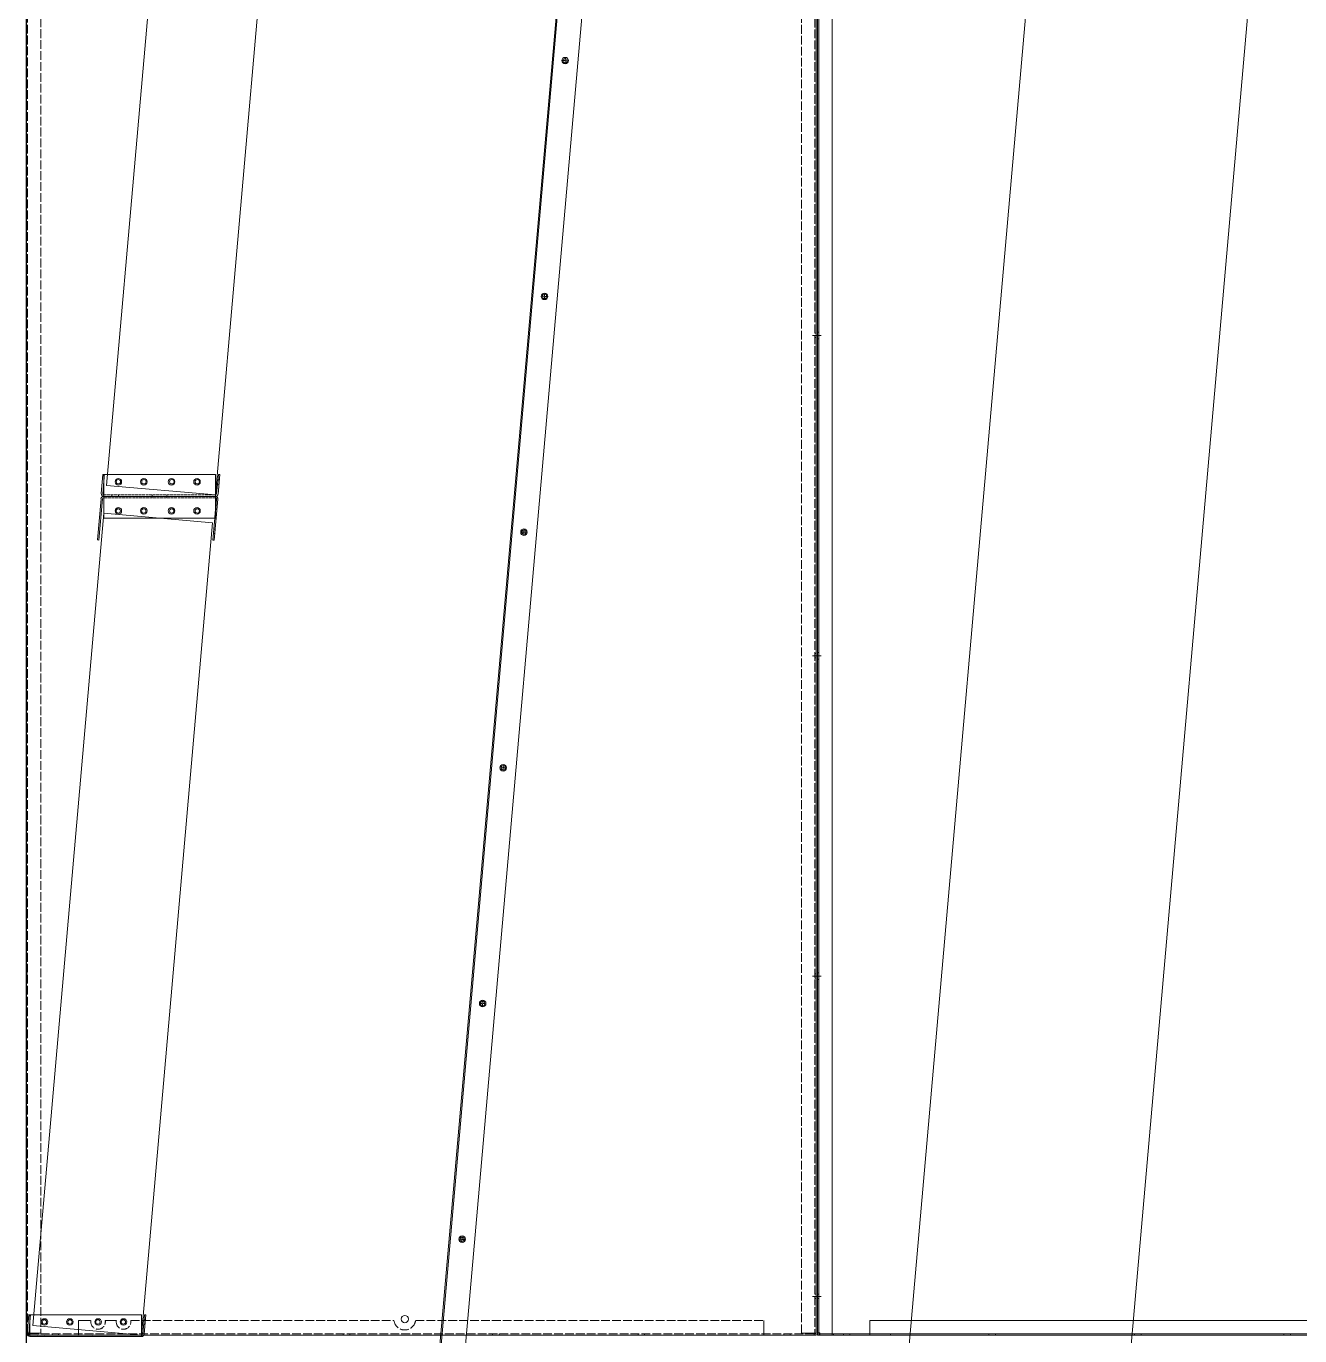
# Model space of a CAD drawing. Header units: millimetres. Extents: x 11998 to 41405, y 7807 to 28602.
# Drawn here: x 25238 to 26988, y 15042 to 16840 of the extents above; entities that cross this region are included whole.
import ezdxf

# ---------------------------------------------------------------- set-up
doc = ezdxf.new("R2010")
doc.units = ezdxf.units.MM
doc.linetypes.add('DASHDOT', pattern=[18.5, 12, -3, 0.5, -3])
doc.linetypes.add('DASHED', pattern=[15, 12, -3])

# ---------------------------------------------------------------- blocks, each defined once
blk = doc.blocks.new('A$C5F044F0A')
at = {"color": 7, "lineweight": 13, "ltscale": 0.055146}
blk.add_line((2.3, 30.2), (0, 3.8), dxfattribs=at)
at = {"color": 7, "lineweight": 13, "ltscale": 0.035719}
blk.add_line((3.5, 20.7), (2, 3.6), dxfattribs=at)
at = {"color": 7, "lineweight": 13, "ltscale": 0.004167}
for p, q in [((4.3, 30), (2.3, 30.2)), ((162.8, 29.8), (160.8, 30))]:
    blk.add_line(p, q, dxfattribs=at)
at = {"color": 7, "lineweight": 13, "ltscale": 0.319506}
for p, q in [((156.9, 30), (3.5, 30)), ((156.9, 0), (3.5, 0))]:
    blk.add_line(p, q, dxfattribs=at)
at = {"color": 7, "lineweight": 13, "ltscale": 0.055208}
for p, q in [((3.5, 3.5), (3.5, 30)), ((156.9, 3.5), (156.9, 30)), ((156.9, 30), (156.9, 3.5))]:
    blk.add_line(p, q, dxfattribs=at)
at = {"color": 7, "linetype": 'DASHED', "lineweight": 13, "ltscale": 0.055208}
blk.add_line((3.5, 30), (3.5, 3.5), dxfattribs=at)
at = {"color": 7, "linetype": 'DASHED', "lineweight": 13, "ltscale": 0.001633}
blk.add_line((4.3, 30), (3.5, 30), dxfattribs=at)
at = {"color": 7, "linetype": 'DASHED', "lineweight": 13, "ltscale": 0.019427}
blk.add_line((4.3, 30), (3.5, 20.7), dxfattribs=at)
at = {"color": 7, "lineweight": 13, "ltscale": 0.317873}
blk.add_line((156.9, 30), (4.3, 30), dxfattribs=at)
at = {"color": 7, "lineweight": 13, "ltscale": 0.055693}
for p, q in [((160.8, 30), (158.5, 3.4)), ((162.8, 29.8), (160.5, 3.2))]:
    blk.add_line(p, q, dxfattribs=at)
at = {"color": 7, "linetype": 'DASHED', "lineweight": 13, "ltscale": 0.004167}
for p, q in [((162.2, 22.6), (160.2, 22.8)), ((162.2, 22.6), (160.2, 22.8)), ((3.5, 0), (3.5, 2)), ((14.5, 0), (14.5, 2)), ((14.5, 0), (14.5, 2)), ((14.5, 0), (14.5, 2)), ((14.5, 0), (14.5, 2)), ((14.5, 0), (14.5, 2)), ((14.5, 0), (14.5, 2)), ((14.5, 0), (14.5, 2)), ((14.5, 0), (14.5, 2)), ((14.5, 0), (14.5, 2)), ((14.5, 0), (14.5, 2)), ((14.5, 0), (14.5, 2)), ((23.5, 0), (23.5, 2)), ((23.5, 0), (23.5, 2)), ((23.5, 0), (23.5, 2)), ((23.5, 0), (23.5, 2)), ((23.5, 0), (23.5, 2)), ((23.5, 0), (23.5, 2)), ((23.5, 0), (23.5, 2)), ((23.5, 0), (23.5, 2)), ((23.5, 0), (23.5, 2)), ((23.5, 0), (23.5, 2)), ((23.5, 0), (23.5, 2)), ((70, 0), (70, 2)), ((70, 0), (70, 2)), ((70, 0), (70, 2)), ((70, 0), (70, 2)), ((70, 0), (70, 2)), ((70, 0), (70, 2)), ((70, 0), (70, 2)), ((70, 0), (70, 2)), ((70, 0), (70, 2)), ((70, 0), (70, 2)), ((70, 0), (70, 2)), ((90, 0), (90, 2)), ((90, 0), (90, 2)), ((90, 0), (90, 2)), ((90, 0), (90, 2)), ((90, 0), (90, 2)), ((90, 0), (90, 2)), ((90, 0), (90, 2)), ((90, 0), (90, 2)), ((90, 0), (90, 2)), ((90, 0), (90, 2)), ((90, 0), (90, 2)), ((156.9, 0), (156.9, 2)), ((161.6, 16.7), (159.6, 16.8)), ((161.6, 16.7), (159.6, 16.8))]:
    blk.add_line(p, q, dxfattribs=at)
at = {"color": 7, "lineweight": 13, "ltscale": 0.007292}
for p, q in [((3.5, 3.5), (3.5, 0)), ((156.9, 3.5), (156.9, 0))]:
    blk.add_line(p, q, dxfattribs=at)
at = {"color": 7, "linetype": 'DASHED', "lineweight": 13, "ltscale": 0.003125}
blk.add_line((3.5, 2), (3.5, 3.5), dxfattribs=at)
at = {"color": 7, "linetype": 'DASHED', "lineweight": 13, "ltscale": 0.319506}
blk.add_line((3.5, 2), (156.9, 2), dxfattribs=at)
at = {"color": 7, "lineweight": 13, "ltscale": 0.003125}
blk.add_line((156.9, 2), (156.9, 3.5), dxfattribs=at)
at = {"color": 7, "lineweight": 13, "ltscale": 0.000261465}
for p, q in [((157, 2), (156.9, 2)), ((156.9, 0), (157, 0))]:
    blk.add_line(p, q, dxfattribs=at)
at = {"color": 7, "lineweight": 13}
for centre in [(23.5, 20), (58.5, 20), (96.9, 20), (131.9, 20)]:
    blk.add_circle(centre, 3, dxfattribs=at)
for centre, radius, start, end in [((3.5, 3.5), 3.5, 175, 270), ((3.5, 3.5), 1.5, 175, 270), ((157, 3.5), 1.5, 270, 355), ((157, 3.5), 3.5, 270, 355)]:
    blk.add_arc(centre, radius, start, end, dxfattribs=at)
blk = doc.blocks.new('A$C7B6532BF')
at = {"color": 5, "lineweight": 5}
for p, q in [((239.1, 2732.8), (0, 0)), ((848.7, 2732.8), (239.1, 2732.8)), ((609.6, 0), (848.7, 2732.8)), ((0, 0), (609.6, 0))]:
    blk.add_line(p, q, dxfattribs=at)
blk = doc.blocks.new('A$C493D0A01')
at = {"color": 5, "lineweight": 5}
for p, q in [((848.7, 2732.8), (1153.5, 2732.8)), ((609.6, 0), (914.4, 0))]:
    blk.add_line(p, q, dxfattribs=at)
at = {"lineweight": 5}
for p in [(0, 0), (914.4, 0)]:
    blk.add_blockref('A$C7B6532BF', p, dxfattribs=at)
blk = doc.blocks.new('A$C5DDF0D69')
at = {"color": 7, "lineweight": 13, "ltscale": 0.118431}
for p, q in [((0, 0.3), (5, 57)), ((2, 0.2), (6.9, 56.8))]:
    blk.add_line(p, q, dxfattribs=at)
at = {"color": 7, "lineweight": 13, "ltscale": 0.000626001}
for p, q in [((8.7, 60.2), (8.4, 60.2)), ((8.7, 58.2), (8.4, 58.2))]:
    blk.add_line(p, q, dxfattribs=at)
at = {"color": 7, "lineweight": 13, "ltscale": 0.31935}
for p, q in [((162, 60.2), (8.7, 60.2)), ((162, 30.2), (8.7, 30.2))]:
    blk.add_line(p, q, dxfattribs=at)
at = {"color": 7, "linetype": 'DASHED', "lineweight": 13, "ltscale": 0.004167}
for p, q in [((8.7, 58.2), (8.7, 60.2)), ((75, 60.2), (75, 58.2)), ((75, 60.2), (75, 58.2)), ((75, 60.2), (75, 58.2)), ((75, 60.2), (75, 58.2)), ((75, 60.2), (75, 58.2)), ((75, 60.2), (75, 58.2)), ((75, 60.2), (75, 58.2)), ((75, 60.2), (75, 58.2)), ((75, 60.2), (75, 58.2)), ((75, 60.2), (75, 58.2)), ((75, 60.2), (75, 58.2)), ((95, 60.2), (95, 58.2)), ((95, 60.2), (95, 58.2)), ((95, 60.2), (95, 58.2)), ((95, 60.2), (95, 58.2)), ((95, 60.2), (95, 58.2)), ((95, 60.2), (95, 58.2)), ((95, 60.2), (95, 58.2)), ((95, 60.2), (95, 58.2)), ((95, 60.2), (95, 58.2)), ((95, 60.2), (95, 58.2)), ((95, 60.2), (95, 58.2)), ((162, 58.2), (162, 60.2)), ((164.3, 41.9), (162.3, 42.1)), ((164.3, 41.9), (162.3, 42.1)), ((164.3, 41.9), (162.3, 42.1)), ((164.3, 41.9), (162.3, 42.1)), ((164.3, 41.9), (162.3, 42.1)), ((164.3, 41.9), (162.3, 42.1)), ((164.3, 41.9), (162.3, 42.1)), ((164.3, 41.9), (162.3, 42.1)), ((164.3, 41.9), (162.3, 42.1)), ((164.3, 41.9), (162.3, 42.1)), ((164.3, 41.9), (162.3, 42.1)), ((164.8, 47.9), (162.8, 48.1)), ((164.8, 47.9), (162.8, 48.1)), ((164.8, 47.9), (162.8, 48.1)), ((164.8, 47.9), (162.8, 48.1)), ((164.8, 47.9), (162.8, 48.1)), ((164.8, 47.9), (162.8, 48.1)), ((164.8, 47.9), (162.8, 48.1)), ((164.8, 47.9), (162.8, 48.1)), ((164.8, 47.9), (162.8, 48.1)), ((164.8, 47.9), (162.8, 48.1)), ((164.8, 47.9), (162.8, 48.1)), ((161.4, 9), (159.4, 9.2)), ((161.4, 9), (159.4, 9.2)), ((161.9, 15), (159.9, 15.2)), ((161.9, 15), (159.9, 15.2))]:
    blk.add_line(p, q, dxfattribs=at)
at = {"color": 7, "lineweight": 13, "ltscale": 0.007292}
for p, q in [((8.7, 56.7), (8.7, 60.2)), ((162, 56.7), (162, 60.2))]:
    blk.add_line(p, q, dxfattribs=at)
at = {"color": 7, "linetype": 'DASHED', "lineweight": 13, "ltscale": 0.31935}
blk.add_line((162, 58.2), (8.7, 58.2), dxfattribs=at)
at = {"color": 7, "lineweight": 13, "ltscale": 0.003125}
blk.add_line((8.7, 58.2), (8.7, 56.7), dxfattribs=at)
at = {"color": 7, "lineweight": 13, "ltscale": 0.055208}
for p, q in [((8.7, 56.7), (8.7, 30.2)), ((8.7, 30.2), (8.7, 56.7)), ((162, 30.2), (162, 56.7))]:
    blk.add_line(p, q, dxfattribs=at)
at = {"color": 7, "lineweight": 13, "ltscale": 0.117885}
blk.add_line((160.6, 0), (165.5, 56.4), dxfattribs=at)
at = {"color": 7, "linetype": 'DASHED', "lineweight": 13, "ltscale": 0.003125}
blk.add_line((162, 58.2), (162, 56.7), dxfattribs=at)
at = {"color": 7, "linetype": 'DASHED', "lineweight": 13, "ltscale": 0.055208}
blk.add_line((162, 56.7), (162, 30.2), dxfattribs=at)
at = {"color": 7, "lineweight": 13, "ltscale": 0.035719}
blk.add_line((162, 39.5), (163.5, 56.5), dxfattribs=at)
at = {"color": 7, "linetype": 'DASHED', "lineweight": 13, "ltscale": 0.019427}
blk.add_line((161.2, 30.2), (162, 39.5), dxfattribs=at)
at = {"color": 7, "lineweight": 13, "ltscale": 0.317661}
blk.add_line((161.2, 30.2), (8.7, 30.2), dxfattribs=at)
at = {"color": 7, "lineweight": 13, "ltscale": 0.062739}
blk.add_line((158.6, 0.2), (161.2, 30.2), dxfattribs=at)
at = {"color": 7, "linetype": 'DASHED', "lineweight": 13, "ltscale": 0.001689}
blk.add_line((162, 30.2), (161.2, 30.2), dxfattribs=at)
at = {"color": 7, "lineweight": 13, "ltscale": 0.004167}
for p, q in [((2, 0.2), (0, 0.3)), ((160.6, 0), (158.6, 0.2))]:
    blk.add_line(p, q, dxfattribs=at)
at = {"color": 7, "lineweight": 13}
for centre in [(28.7, 40.2), (63.7, 40.2), (102.1, 40.2), (137.1, 40.2)]:
    blk.add_circle(centre, 3, dxfattribs=at)
for centre, radius, start, end in [((8.4, 56.7), 3.5, 90, 175), ((8.4, 56.7), 1.5, 90, 175), ((162, 56.7), 3.5, 355, 90), ((162, 56.7), 1.5, 355, 90)]:
    blk.add_arc(centre, radius, start, end, dxfattribs=at)
blk = doc.blocks.new('A$C7AF137E1')
at = {"color": 7, "lineweight": 13, "ltscale": 0.004}
for p, q in [((0, 35), (0, 33.4)), ((2700, 35), (2700, 33.4))]:
    blk.add_line(p, q, dxfattribs=at)
at = {"color": 7, "lineweight": 13}
for p, q in [((2700, 35), (0, 35)), ((2700, 33.4), (0, 33.4)), ((2700, 0), (0, 0))]:
    blk.add_line(p, q, dxfattribs=at)
at = {"color": 7, "lineweight": 13, "ltscale": 0.00375}
for p, q in [((0, 31.9), (0, 33.4)), ((2700, 31.9), (2700, 33.4))]:
    blk.add_line(p, q, dxfattribs=at)
at = {"color": 7, "lineweight": 13, "ltscale": 0.07975}
for p, q in [((0, 0), (0, 31.9)), ((2700, 31.9), (2700, 0))]:
    blk.add_line(p, q, dxfattribs=at)
at = {"color": 7, "linetype": 'DASHDOT', "lineweight": 13, "ltscale": 0.0195}
for p, q in [((50, 21.4), (50, 13.6)), ((375, 21.4), (375, 13.6)), ((700, 21.4), (700, 13.6)), ((1025, 21.4), (1025, 13.6)), ((1350, 21.4), (1350, 13.6)), ((1675, 21.4), (1675, 13.6)), ((2000, 21.4), (2000, 13.6)), ((2325, 21.4), (2325, 13.6)), ((2650, 21.4), (2650, 13.6)), ((53.9, 17.5), (46.1, 17.5)), ((378.9, 17.5), (371.1, 17.5)), ((703.9, 17.5), (696.1, 17.5)), ((1028.9, 17.5), (1021.1, 17.5)), ((1353.9, 17.5), (1346.1, 17.5)), ((1678.9, 17.5), (1671.1, 17.5)), ((2003.9, 17.5), (1996.1, 17.5)), ((2328.9, 17.5), (2321.1, 17.5)), ((2653.9, 17.5), (2646.1, 17.5))]:
    blk.add_line(p, q, dxfattribs=at)
at = {"color": 7, "lineweight": 13}
for centre in [(50, 17.5), (375, 17.5), (700, 17.5), (1025, 17.5), (1350, 17.5), (1675, 17.5), (2000, 17.5), (2325, 17.5), (2650, 17.5)]:
    blk.add_circle(centre, 3, dxfattribs=at)
blk = doc.blocks.new('A$C586E2F7A')
at = {"color": 7, "lineweight": 15}
for p, q in [((0, 2306), (0, 0)), ((0, 2306), (3.1, 2306)), ((0, 2302.9), (1.6, 2302.9)), ((1.6, 2306), (1.6, 0)), ((1.6, 2302.9), (2, 2302.9)), ((2, 2302.9), (3.1, 2302.9)), ((3.1, 2306), (3.1, 2304.4)), ((20, 2306), (3.1, 2306)), ((20, 2304.4), (3.1, 2304.4)), ((3.1, 2304), (3.1, 2304.4)), ((3.1, 2302.9), (3.1, 2304)), ((22, 2306), (20, 2306)), ((20, 0), (20, 2306)), ((22, 2304.4), (20, 2304.4)), ((1063, 2306), (22, 2306)), ((22, 2306), (22, 2302.9)), ((22, 2306), (22, 2304.4)), ((1063, 2304.4), (22, 2304.4)), ((22, 2302.9), (22, 2286)), ((35.5, 2304.4), (35.5, 2306)), ((44.5, 2304.4), (44.5, 2306)), ((235.5, 2304.4), (235.5, 2306)), ((244.5, 2304.4), (244.5, 2306)), ((435.5, 2304.4), (435.5, 2306)), ((444.5, 2304.4), (444.5, 2306)), ((640.5, 2304.4), (640.5, 2306)), ((649.5, 2304.4), (649.5, 2306)), ((840.5, 2304.4), (840.5, 2306)), ((849.5, 2304.4), (849.5, 2306)), ((1040.5, 2304.4), (1040.5, 2306)), ((1049.5, 2304.4), (1049.5, 2306)), ((1063, 2306), (1063, 2306)), ((1063, 2306), (1063, 2302.9)), ((1065, 2306), (1063, 2306)), ((1063, 2306), (1063, 2304.4)), ((1065, 2304.4), (1063, 2304.4)), ((1063, 2286), (1063, 2302.9)), ((1081.9, 2306), (1065, 2306)), ((1065, 2306), (1065, 178.8)), ((1081.9, 2304.4), (1065, 2304.4)), ((1081.9, 2306), (1081.9, 2304.4)), ((1081.9, 2306), (1085, 2306)), ((1081.9, 2304), (1081.9, 2304.4)), ((1081.9, 2302.9), (1081.9, 2304)), ((1083, 2302.9), (1081.9, 2302.9)), ((1083.4, 2302.9), (1083, 2302.9)), ((1083.4, 0), (1083.4, 2306)), ((1085, 2302.9), (1083.4, 2302.9)), ((1085, 0), (1085, 2306)), ((22, 2286), (1063, 2286)), ((1.6, 2257.5), (0, 2257.5)), ((1083.4, 2257.5), (1085, 2257.5)), ((1.6, 2248.5), (0, 2248.5)), ((1083.4, 2248.5), (1085, 2248.5)), ((1.6, 1817.5), (0, 1817.5)), ((1083.4, 1817.5), (1085, 1817.5)), ((1.6, 1808.5), (0, 1808.5)), ((1083.4, 1808.5), (1085, 1808.5)), ((1.6, 1377.5), (0, 1377.5)), ((1.6, 1368.5), (0, 1368.5)), ((1083.4, 1377.5), (1085, 1377.5)), ((1083.4, 1368.5), (1085, 1368.5)), ((1.6, 937.5), (0, 937.5)), ((1083.4, 937.5), (1085, 937.5)), ((1.6, 928.5), (0, 928.5)), ((1083.4, 928.5), (1085, 928.5)), ((1.6, 497.5), (0, 497.5)), ((1.6, 488.5), (0, 488.5)), ((1083.4, 497.5), (1085, 497.5)), ((1083.4, 488.5), (1085, 488.5)), ((1065, 158.8), (1065, 0)), ((1.6, 56), (0, 56)), ((1083.4, 56), (1085, 56)), ((1.6, 50), (0, 50)), ((1083.4, 50), (1085, 50)), ((1013, 20), (72, 20)), ((72, 3.1), (72, 20)), ((1013, 20), (1013, 3.1)), ((0, 3.1), (1.6, 3.1)), ((3.1, 0), (0, 0)), ((1.6, 3.1), (2, 3.1)), ((2, 3.1), (3.1, 3.1)), ((3.1, 3.1), (3.1, 2)), ((3.1, 2), (3.1, 1.6)), ((20, 1.6), (3.1, 1.6)), ((3.1, 0), (3.1, 1.6)), ((3.1, 0), (20, 0)), ((22, 1.6), (20, 1.6)), ((22, 0), (20, 0)), ((22, 1.6), (22, 0)), ((22, 1.6), (100, 1.6)), ((22, 1.6), (72, 1.6)), ((22, 1.6), (22, 1.6)), ((22, 0), (100, 0)), ((22, 0), (22, 0)), ((22, 0), (22, 0)), ((22, 0), (72, 0)), ((35.5, 1.6), (35.5, 0)), ((44.5, 1.6), (44.5, 0)), ((72, 3.1), (72, 0)), ((100, 1.6), (985, 1.6)), ((100, 0), (100, 1.6)), ((100, 0), (985, 0)), ((235.5, 1.6), (235.5, 0)), ((244.5, 1.6), (244.5, 0)), ((435.5, 1.6), (435.5, 0)), ((444.5, 1.6), (444.5, 0)), ((640.5, 1.6), (640.5, 0)), ((649.5, 1.6), (649.5, 0)), ((840.5, 1.6), (840.5, 0)), ((849.5, 1.6), (849.5, 0)), ((985, 1.6), (1063, 1.6)), ((985, 0), (985, 1.6)), ((985, 0), (1063, 0)), ((1013, 0), (1013, 3.1)), ((1063, 1.6), (1013, 1.6)), ((1063, 0), (1013, 0)), ((1040.5, 1.6), (1040.5, 0)), ((1049.5, 1.6), (1049.5, 0)), ((1065, 1.6), (1063, 1.6)), ((1063, 1.6), (1063, 1.6)), ((1063, 0), (1063, 1.6)), ((1065, 0), (1063, 0)), ((1063, 0), (1063, 0)), ((1063, 0), (1063, 0)), ((1081.9, 1.6), (1065, 1.6)), ((1065, 0), (1081.9, 0)), ((1083, 3.1), (1081.9, 3.1)), ((1081.9, 3.1), (1081.9, 2)), ((1081.9, 2), (1081.9, 1.6)), ((1081.9, 0), (1081.9, 1.6)), ((1081.9, 0), (1085, 0)), ((1083.4, 3.1), (1083, 3.1)), ((1085, 3.1), (1083.4, 3.1))]:
    blk.add_line(p, q, dxfattribs=at)
at = {"lineweight": 5}
for p, q in [((1072.7, 178.8), (1065, 178.8)), ((1072.7, 158.8), (1065, 158.8))]:
    blk.add_line(p, q, dxfattribs=at)
blk.add_circle((1072.7, 168.8), 4.5, dxfattribs=at)
blk.add_arc((1072.7, 168.8), 10, 270, 90, dxfattribs=at)
blk = doc.blocks.new('1')
at = {"ltscale": 500}
blk.add_line((25238.2, 17740.6), (25238.2, 14540.6), dxfattribs=at)
at = {"color": 7, "lineweight": 13}
for p, q in [((25238.2, 15045.4), (25238.2, 17345.8)), ((26323.2, 17345.8), (26323.2, 15045.4)), ((26320.4, 15042.6), (25241, 15042.6))]:
    blk.add_line(p, q, dxfattribs=at)
at = {"color": 7, "linetype": 'DASHED', "lineweight": 13}
for p, q in [((25239.8, 15045.4), (25239.8, 17345.8)), ((25258.2, 17346.1), (25258.2, 15045.1)), ((26303.2, 15045.1), (26303.2, 17346.1)), ((26321.6, 17345.8), (26321.6, 15045.4)), ((25381.7, 15062.6), (25743.3, 15062.6)), ((25773, 15062.6), (26251.3, 15062.6)), ((26320.4, 15044.2), (25241, 15044.2))]:
    blk.add_line(p, q, dxfattribs=at)
at = {"color": 7, "linetype": 'DASHED', "lineweight": 13, "ltscale": 0.005}
for p, q in [((25239.8, 16418.6), (25238.2, 16418.6)), ((25239.8, 16412.6), (25238.2, 16412.6)), ((26323.2, 16418.6), (26321.6, 16418.6)), ((26323.2, 16412.6), (26321.6, 16412.6)), ((25239.8, 15978.6), (25238.2, 15978.6)), ((26323.2, 15978.6), (26321.6, 15978.6)), ((25239.8, 15972.6), (25238.2, 15972.6)), ((26323.2, 15972.6), (26321.6, 15972.6)), ((25239.8, 15538.6), (25238.2, 15538.6)), ((25239.8, 15532.6), (25238.2, 15532.6)), ((26323.2, 15538.6), (26321.6, 15538.6)), ((26323.2, 15532.6), (26321.6, 15532.6)), ((25239.8, 15098.6), (25238.2, 15098.6)), ((25239.8, 15092.6), (25238.2, 15092.6)), ((26323.2, 15098.6), (26321.6, 15098.6)), ((26323.2, 15092.6), (26321.6, 15092.6)), ((25273.7, 15042.6), (25273.7, 15044.2)), ((25282.7, 15042.6), (25282.7, 15044.2)), ((25310.1, 15042.6), (25310.1, 15044.2)), ((25673.7, 15042.6), (25673.7, 15044.2)), ((25682.7, 15042.6), (25682.7, 15044.2)), ((25878.7, 15042.6), (25878.7, 15044.2)), ((25887.7, 15042.6), (25887.7, 15044.2)), ((26078.7, 15042.6), (26078.7, 15044.2)), ((26087.7, 15042.6), (26087.7, 15044.2)), ((26251.3, 15042.6), (26251.3, 15044.2)), ((26278.7, 15042.6), (26278.7, 15044.2)), ((26287.7, 15042.6), (26287.7, 15044.2))]:
    blk.add_line(p, q, dxfattribs=at)
at = {"color": 1, "lineweight": 5}
for p, q in [((26318.4, 16415.6), (26330.4, 16415.6)), ((26318.4, 15975.6), (26330.4, 15975.6)), ((26318.4, 15535.6), (26330.4, 15535.6)), ((26318.4, 15095.6), (26330.4, 15095.6))]:
    blk.add_line(p, q, dxfattribs=at)
at = {"color": 7, "linetype": 'DASHED', "lineweight": 13, "ltscale": 0.053131}
blk.add_line((25310.1, 15062.6), (25327.1, 15062.6), dxfattribs=at)
at = {"color": 7, "linetype": 'DASHED', "lineweight": 13, "ltscale": 0.05375}
for p, q in [((25310.1, 15045.4), (25310.1, 15062.6)), ((26251.3, 15062.6), (26251.3, 15045.4)), ((25258.2, 15045.1), (25241, 15045.1)), ((26320.4, 15045.1), (26303.2, 15045.1))]:
    blk.add_line(p, q, dxfattribs=at)
at = {"color": 7, "linetype": 'DASHED', "lineweight": 13, "ltscale": 0.048138}
blk.add_line((25346.7, 15062.6), (25362.1, 15062.6), dxfattribs=at)
at = {"color": 7, "lineweight": 13, "ltscale": 0.00875}
for p, q in [((25238.2, 15045.4), (25241, 15045.4)), ((25241, 15045.4), (25241, 15042.6)), ((26320.4, 15045.4), (26320.4, 15042.6)), ((26323.2, 15045.4), (26320.4, 15045.4))]:
    blk.add_line(p, q, dxfattribs=at)
at = {"color": 7, "lineweight": 13, "ltscale": 0.0009375}
for p, q in [((25238.2, 15045.1), (25238.2, 15045.4)), ((25239.8, 15045.1), (25239.8, 15045.4)), ((26321.6, 15045.4), (26321.6, 15045.1)), ((26323.2, 15045.4), (26323.2, 15045.1))]:
    blk.add_line(p, q, dxfattribs=at)
at = {"color": 7, "lineweight": 13, "ltscale": 0.005}
for p, q in [((25238.2, 15045.1), (25239.8, 15045.1)), ((25238.2, 15042.6), (25238.2, 15044.2)), ((26320.4, 15042.6), (26320.4, 15044.2)), ((26323.2, 15045.1), (26321.6, 15045.1)), ((26323.2, 15042.6), (26323.2, 15044.2))]:
    blk.add_line(p, q, dxfattribs=at)
at = {"color": 7, "lineweight": 13, "ltscale": 0.009063}
for p, q in [((25238.2, 15044.2), (25241, 15044.2)), ((25238.2, 15042.6), (25241, 15042.6)), ((26323.2, 15044.2), (26320.4, 15044.2)), ((26323.2, 15042.6), (26320.4, 15042.6))]:
    blk.add_line(p, q, dxfattribs=at)
at = {"color": 7, "lineweight": 13, "ltscale": 0.00375}
for p, q in [((25241, 15045.1), (25239.8, 15045.1)), ((26320.4, 15045.1), (26321.6, 15045.1))]:
    blk.add_line(p, q, dxfattribs=at)
at = {"color": 7, "linetype": 'DASHED', "lineweight": 13, "ltscale": 0.004135}
blk.add_line((25241, 15042.9), (25241, 15044.2), dxfattribs=at)
at = {"color": 7, "lineweight": 13, "ltscale": 0.000864609}
blk.add_line((25241, 15042.6), (25241, 15042.9), dxfattribs=at)
at = {"color": 7, "linetype": 'DASHED', "lineweight": 13, "ltscale": 0.00375}
for p, q in [((25310.1, 15044.2), (25310.1, 15045.4)), ((26251.3, 15044.2), (26251.3, 15045.4))]:
    blk.add_line(p, q, dxfattribs=at)
at = {"color": 5, "lineweight": 5, "elevation": 0}
for points in [[(25348.7, 16209.7), (25498.1, 16196.6), (25595.8, 17312.3), (25446.3, 17325.4)], [(25247.1, 15055.7), (25396.5, 15042.6), (25494.1, 16158.3), (25344.7, 16171.4)]]:
    blk.add_lwpolyline(points, close=True, dxfattribs=at)
at = {"color": 7, "lineweight": 13}
for centre in [(25978.5, 16793.1), (25950.2, 16469.3), (25921.9, 16145.5), (25893.5, 15821.8), (25865.2, 15498), (25836.9, 15174.2), (25263.2, 15060.6), (25298.2, 15060.6), (25336.9, 15060.6), (25371.9, 15060.6)]:
    blk.add_circle(centre, 4.5, dxfattribs=at)
at = {"color": 1, "lineweight": 13}
for centre in [(25364.8, 16214.6), (25399.8, 16214.6), (25437.8, 16214.6), (25472.8, 16214.6), (25364.8, 16174.6), (25399.8, 16174.6), (25437.8, 16174.6), (25472.8, 16174.6)]:
    blk.add_circle(centre, 4.5, dxfattribs=at)
at = {"color": 7, "lineweight": 5}
blk.add_circle((25758.2, 15064.6), 5, dxfattribs=at)
at = {"color": 7, "linetype": 'DASHED', "lineweight": 13}
for centre, radius, start, end in [((25336.9, 15060.6), 10, 168.463, 11.537), ((25371.9, 15060.6), 10, 168.463, 11.537), ((25758.2, 15064.6), 15, 187.6621, 352.3379)]:
    blk.add_arc(centre, radius, start, end, dxfattribs=at)
at = {"lineweight": 5}
for name, p in [('A$C493D0A01', (25821.7, 14800.6)), ('A$C586E2F7A', (26325.2, 15042.6)), ('A$C5F044F0A', (25341.3, 16194.6)), ('A$C5DDF0D69', (25336, 16134.4)), ('A$C5F044F0A', (25239.7, 15040.6))]:
    blk.add_blockref(name, p, dxfattribs=at)
at = {"lineweight": 5, "rotation": 85.0001035662264}
blk.add_blockref('A$C7AF137E1', (25821.6, 14799.1), dxfattribs=at)

msp = doc.modelspace()

# ---------------------------------------------------------------- block references
msp.add_blockref('1', (0, 0))

doc.saveas('drawing.dxf')
